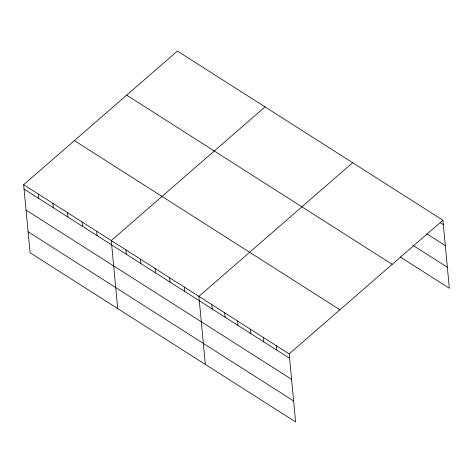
<?xml version="1.0" encoding="UTF-8"?>
<svg xmlns="http://www.w3.org/2000/svg" width="473" height="473" viewBox="0 0 473 473"><rect width="100%" height="100%" fill="white"/><g stroke="black" fill="none" stroke-linecap="round" stroke-linejoin="round"><path stroke-width="0.71" d="M23.65 184.718L289.174 353.899L295.607 421.946L30.083 252.765L23.65 184.718L177.393 51.054L442.917 220.235L449.35 288.282L400.217 256.981M265.016 106.886L111.273 240.544L117.706 308.591M352.639 162.712L198.897 296.376L205.329 364.423M289.174 353.899L442.917 220.235M440.262 222.671L443.331 224.628M426.894 233.893L445.318 245.635M412.97 245.363L447.363 267.275M126.658 95.162L392.182 264.342M74.385 140.605L339.91 309.791M24.064 189.105L289.588 358.286M26.05 210.113L291.575 379.293M28.096 231.758L293.621 400.938M276.273 345.68L276.693 350.073M263.378 337.462L263.792 341.855M250.483 329.243L250.897 333.636M237.588 321.031L238.002 325.418M224.687 312.813L225.107 317.2M211.792 304.594L212.206 308.981M184.293 287.07L184.707 291.463M169.689 277.763L170.103 282.156M155.085 268.463L155.499 272.85M140.481 259.157L140.895 263.544M125.877 249.85L126.291 254.243M96.669 231.244L97.083 235.631M82.066 221.938L82.479 226.325M67.462 212.631L67.876 217.024M52.858 203.325L53.272 207.718M38.254 194.019L38.668 198.412"/></g></svg>
